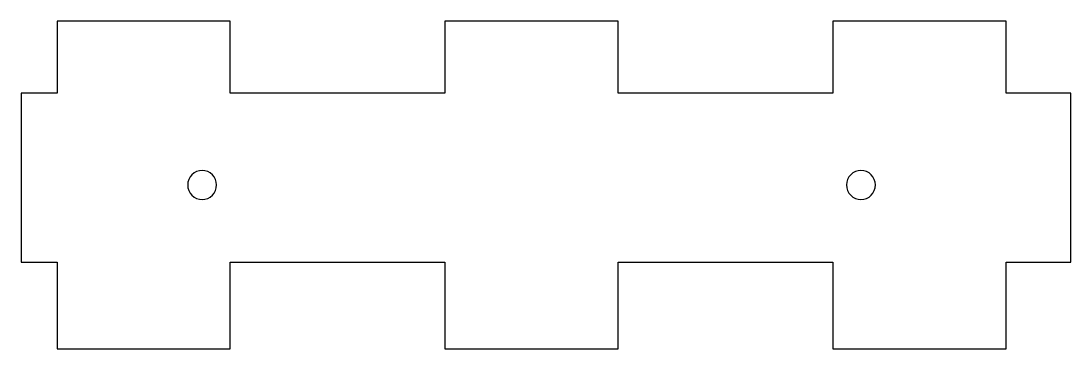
# Model space of a CAD drawing. Header units: millimetres. Extents: x 0 to 72.7, y 0 to 22.7.
import ezdxf

# ---------------------------------------------------------------- set-up
doc = ezdxf.new("R2010")
doc.units = ezdxf.units.MM

msp = doc.modelspace()

# ---------------------------------------------------------------- linework, layer by layer
for points in [[(2.5, 17.7), (0, 17.7), (0, 6), (2.5, 6), (2.5, 0), (14.5, 0), (14.5, 6), (29.372, 6), (29.372, 0), (41.372, 0), (41.372, 6), (56.244, 6), (56.244, 0), (68.244, 0), (68.244, 6), (72.744, 6), (72.744, 17.7), (68.244, 17.7), (68.244, 22.7), (56.244, 22.7), (56.244, 17.7), (41.372, 17.7), (41.372, 22.7), (29.372, 22.7), (29.372, 17.7), (14.5, 17.7), (14.5, 22.7), (2.5, 22.7)], [(13.55, 11.35), (13.531, 11.545), (13.474, 11.733), (13.381, 11.906), (13.257, 12.057), (13.106, 12.181), (12.933, 12.274), (12.745, 12.331), (12.55, 12.35), (12.355, 12.331), (12.167, 12.274), (11.994, 12.181), (11.843, 12.057), (11.718, 11.906), (11.626, 11.733), (11.569, 11.545), (11.55, 11.35), (11.569, 11.155), (11.626, 10.967), (11.718, 10.794), (11.843, 10.643), (11.994, 10.519), (12.167, 10.426), (12.355, 10.369), (12.55, 10.35), (12.745, 10.369), (12.933, 10.426), (13.106, 10.519), (13.257, 10.643), (13.381, 10.794), (13.474, 10.967), (13.531, 11.155)], [(59.194, 11.35), (59.175, 11.545), (59.118, 11.733), (59.026, 11.906), (58.902, 12.057), (58.75, 12.181), (58.577, 12.274), (58.39, 12.331), (58.194, 12.35), (57.999, 12.331), (57.812, 12.274), (57.639, 12.181), (57.487, 12.057), (57.363, 11.906), (57.271, 11.733), (57.214, 11.545), (57.194, 11.35), (57.214, 11.155), (57.271, 10.967), (57.363, 10.794), (57.487, 10.643), (57.639, 10.519), (57.812, 10.426), (57.999, 10.369), (58.194, 10.35), (58.39, 10.369), (58.577, 10.426), (58.75, 10.519), (58.902, 10.643), (59.026, 10.794), (59.118, 10.967), (59.175, 11.155)]]:
    msp.add_lwpolyline(points, close=True)

doc.saveas('drawing.dxf')
